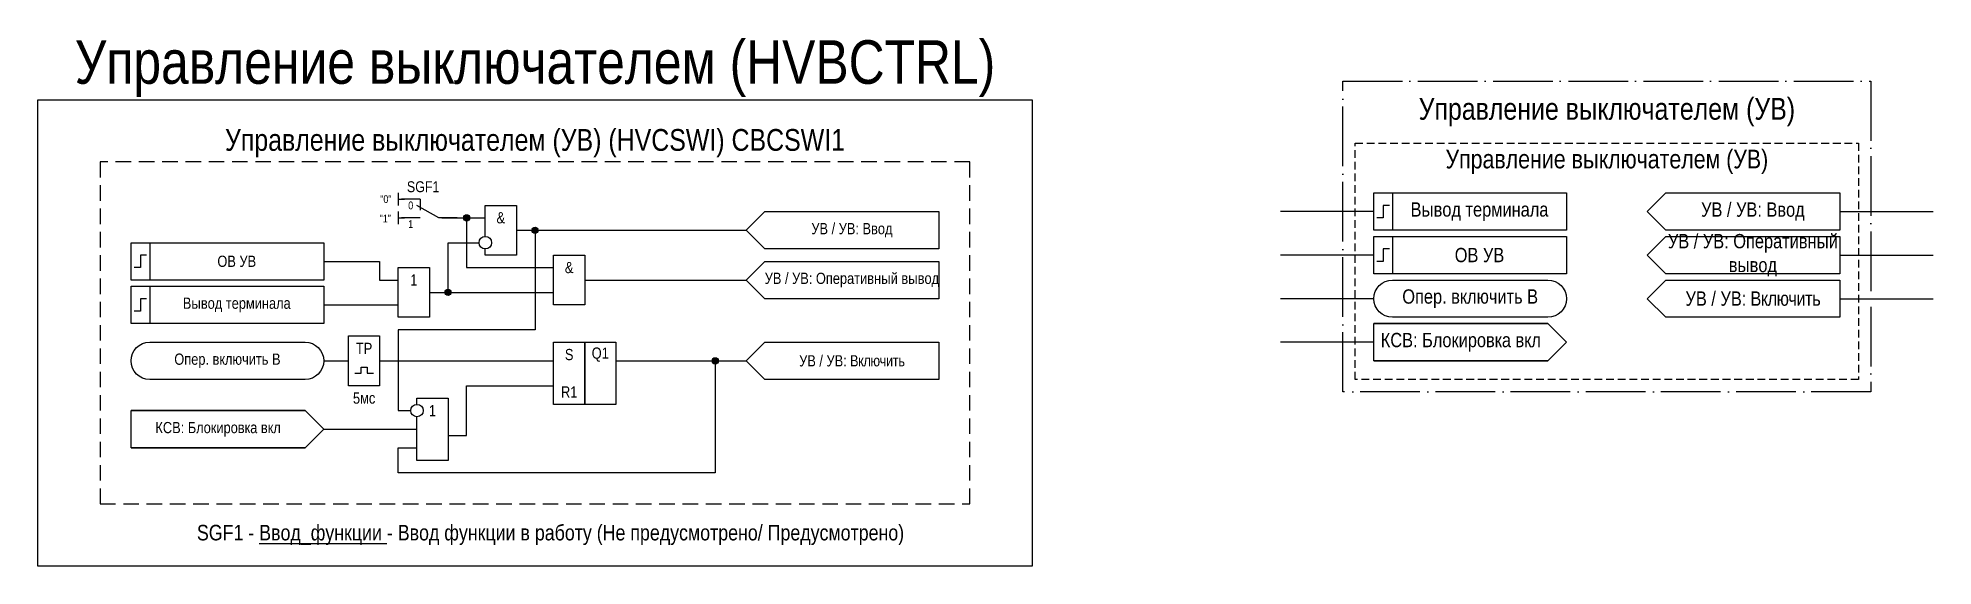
# Model space of a CAD drawing. Header units: millimetres. Extents: x 0 to 305, y 0 to 85.
import ezdxf
from ezdxf.enums import TextEntityAlignment as Align

# ---------------------------------------------------------------- set-up
doc = ezdxf.new("R2010")
doc.units = ezdxf.units.MM
doc.linetypes.add('ACAD_ISO04W100', pattern=[30, 24, -3, 0, -3])
doc.linetypes.add('штриховая2', pattern=[0.375, 0.25, -0.125])
doc.layers.add('TEXT', color=7, linetype='Continuous', lineweight=25)
doc.layers.add('Основная', color=7, linetype='Continuous')
doc.styles.add('2.5_Gost_RD', font='ARIALN.TTF', dxfattribs={"height": 2.5})
doc.styles.add('3.5_Gost_RD', font='ARIALN.TTF', dxfattribs={"height": 3.5})
doc.styles.add('Вывод', font='ARIALN.TTF', dxfattribs={"height": 2.5})
doc.styles.add('Компонент', font='ARIALN.TTF', dxfattribs={"height": 3.5})

# ---------------------------------------------------------------- blocks, each defined once
blk = doc.blocks.new('Точка')
at = {"ltscale": 100}
h = blk.add_hatch(color=256, dxfattribs=at)
h.dxf.hatch_style = 1
edge = h.paths.add_edge_path()
edge.add_arc((0, 0), 0.5, 0, 360)
blk.add_circle((0, 0), 0.5, dxfattribs=at)
blk = doc.blocks.new('*U78')
at = {"layer": 'Основная', "color": 0}
blk.add_line((0, 0), (7, 4), dxfattribs=at)
at = {"layer": 'Основная', "ltscale": 0.35}
blk.add_line((6, 6), (6, 2.5), dxfattribs=at)
blk = doc.blocks.new('*U80')
at = {"layer": 'Основная', "color": 0}
for p, q in [((-3, 6), (-9, 6)), ((-3, 0), (-9, 0)), ((9, 0), (3, 0))]:
    blk.add_line(p, q, dxfattribs=at)
at = {"layer": 'Основная', "ltscale": 0.25, "xscale": -1}
blk.add_blockref('*U78', (3, 0), dxfattribs=at)
at = {"layer": 'Основная'}
for tag, height, style, p in [('В1', 2.5, 'Вывод', (-14, 6)), ('ОУ', 3.5, 'Компонент', (-2, 10)), ('В2', 2.5, 'Вывод', (-6, 4)), ('В3', 2.5, 'Вывод', (-6, -2))]:
    blk.add_attdef(tag, text='', height=height, dxfattribs=dict(at, style=style)).set_placement(p, align=Align.MIDDLE_CENTER)

msp = doc.modelspace()

# ---------------------------------------------------------------- linework, layer by layer
at = {"ltscale": 100}
for p, q in [((58, 60), (58, 58)), ((58, 59), (59, 59)), ((58, 57), (58, 55)), ((58, 56), (59, 56)), ((215, 57), (200, 57)), ((290, 57), (305, 57)), ((215, 50), (200, 50)), ((290, 50), (305, 50)), ((215, 43), (200, 43)), ((290, 43), (305, 43)), ((215, 36), (200, 36))]:
    msp.add_line(p, q, dxfattribs=at)
at = {"color": 251, "linetype": 'ACAD_ISO04W100', "lineweight": 30, "ltscale": 0.4, "true_color": 0x58595b}
msp.add_lwpolyline([(210, 78), (295, 78), (295, 28), (210, 28)], close=True, dxfattribs=at)
at = {"color": 3, "ltscale": 100}
msp.add_lwpolyline([(0, 75), (160, 75), (160, 0), (0, 0)], close=True, dxfattribs=at)
at = {"linetype": 'штриховая2', "ltscale": 5}
msp.add_lwpolyline([(212, 68), (293, 68), (293, 30), (212, 30)], close=True, dxfattribs=at)
at = {"linetype": 'штриховая2', "ltscale": 10}
msp.add_lwpolyline([(150, 65), (10, 65), (10, 10), (150, 10)], close=True, dxfattribs=at)
at = {"ltscale": 100}
for points in [[(72, 53), (72, 58), (77, 58), (77, 50), (72, 50), (72, 51)], [(65, 56), (72, 56)], [(65, 56), (69, 56), (69, 48), (83, 48)], [(77, 54), (80, 54), (80, 38), (58, 38), (58, 25), (60, 25)], [(63, 44), (66, 44), (66, 52), (71, 52)], [(77, 54), (114, 54)], [(46, 49), (55, 49), (55, 46), (58, 46)], [(88, 46), (114, 46)], [(259, 43), (262, 46), (290, 46), (290, 40), (262, 40), (259, 43)], [(63, 44), (83, 44)], [(46, 42), (58, 42)], [(215, 33), (243, 33), (246, 36), (243, 39), (215, 39), (243, 39), (246, 36), (243, 33), (215, 33), (215, 39)], [(46, 33), (50, 33)], [(51, 31), (52, 31), (52, 32), (53, 32), (53, 31), (54, 31)], [(55, 33), (83, 33)], [(106, 33), (109, 33), (109, 15), (58, 15), (58, 19), (61, 19)], [(93, 33), (107, 33)], [(106, 33), (114, 33)], [(66, 21), (69, 21), (69, 29), (69, 29), (69, 29), (83, 29)], [(61, 26), (61, 27), (66, 27), (66, 17), (61, 17), (61, 24)], [(46, 22), (61, 22)]]:
    msp.add_lwpolyline(points, dxfattribs=at)
for points in [[(215, 60), (218, 60), (218, 54), (215, 54)], [(215, 60), (246, 60), (246, 54), (215, 54)], [(290, 60), (290, 54), (262, 54), (259, 57), (262, 60)], [(15, 52), (18, 52), (18, 46), (15, 46)], [(215, 53), (246, 53), (246, 47), (215, 47)], [(215, 53), (218, 53), (218, 47), (215, 47)], [(290, 53), (290, 47), (262, 47), (259, 50), (262, 53)], [(83, 50), (88, 50), (88, 42), (83, 42)], [(58, 48), (63, 48), (63, 40), (58, 40)], [(15, 45), (18, 45), (18, 39), (15, 39)], [(50, 37), (55, 37), (55, 29), (50, 29)], [(83, 36), (88, 36), (88, 26), (83, 26)], [(88, 36), (93, 36), (93, 26), (88, 26)]]:
    msp.add_lwpolyline(points, close=True, dxfattribs=at)
at = {"lineweight": 30, "ltscale": 100}
for points in [[(217.5, 58), (216.5, 58), (216.5, 56), (215.5, 56)], [(17.5, 50), (16.5, 50), (16.5, 48), (15.5, 48)], [(217.5, 51), (216.5, 51), (216.5, 49), (215.5, 49)], [(17.5, 43), (16.5, 43), (16.5, 41), (15.5, 41)]]:
    msp.add_lwpolyline(points, dxfattribs=at)
at = {"color": 0, "ltscale": 100}
for points in [[(114, 54), (117, 57), (145, 57), (145, 51), (117, 51), (114, 54)], [(114, 46), (117, 49), (145, 49), (145, 43), (117, 43), (114, 46)], [(145, 30), (117, 30), (114, 33), (117, 36), (145, 36), (145, 30), (117, 30), (114, 33), (117, 36), (145, 36)], [(15, 19), (43, 19), (46, 22), (43, 25), (15, 25), (43, 25), (46, 22), (43, 19), (15, 19), (15, 25)]]:
    msp.add_lwpolyline(points, dxfattribs=at)
for points in [[(15, 52), (46, 52), (46, 46), (15, 46)], [(15, 45), (46, 45), (46, 39), (15, 39)]]:
    msp.add_lwpolyline(points, close=True, dxfattribs=at)
at = {"ltscale": 100}
msp.add_lwpolyline([(218, 40, -1), (218, 46), (243, 46, -1), (243, 40)], format="xyb", close=True, dxfattribs=at)
at = {"color": 0, "ltscale": 100}
msp.add_lwpolyline([(18, 30, -1), (18, 36), (43, 36, -1), (43, 30)], format="xyb", close=True, dxfattribs=at)
for centre in [(72, 52), (61, 25)]:
    msp.add_circle(centre, 1)

# ---------------------------------------------------------------- block references
at = {"ltscale": 100}
for p in [(69, 56), (80, 54), (66, 44)]:
    msp.add_blockref('Точка', p, dxfattribs=at)
at = {"color": 1, "ltscale": 100}
msp.add_blockref('Точка', (109, 33), dxfattribs=at)
at = {"layer": 'Основная', "ltscale": 0.25, "xscale": 0.5, "yscale": 0.5, "zscale": 0.5}
msp.add_blockref('*U80', (63, 56), dxfattribs=at).add_auto_attribs({'ОУ': 'SGF1', 'В1': '"0"', 'В2': '0', 'В3': '1'})

# ---------------------------------------------------------------- texts
at = {"color": 30, "ltscale": 100, "attachment_point": 5, "style": '3.5_Gost_RD'}
for s, insert, char_height, width in [('{\\C3;Управление выключателем (HVBCTRL)}', (80, 80), 7, 160), ('Управление выключателем (УВ) (HVCSWI) {\\C6;CBCSWI1}', (80, 68), 3.5, 140), ('SGF1 - {\\LВвод_функции} - Ввод функции в работу (Не предусмотрено/ Предусмотрено)', (82.5, 5), 2.5, 135)]:
    msp.add_mtext(s, dxfattribs=dict(at, insert=insert, char_height=char_height, width=width))
at = {"color": 30, "ltscale": 100, "true_color": 0xef8637, "width": 85, "attachment_point": 5, "style": '3.5_Gost_RD'}
for insert, char_height in [((252.5, 73), 3.5), ((252.5, 65), 3)]:
    msp.add_mtext('Управление выключателем (УВ)', dxfattribs=dict(at, insert=insert, char_height=char_height))
at = {"ltscale": 100, "attachment_point": 5, "style": '2.5_Gost_RD'}
for s, insert, char_height, width in [('УВ / УВ: Ввод', (276, 57), 2.3, 28), ('&', (74.5, 56), 1.8, 5), ('УВ / УВ: Оперативный вывод', (276, 50), 2.3, 28), ('&', (85.5, 48), 1.8, 5), ('1', (60.5, 46), 1.8, 5), ('Опер. включить В', (230.5, 43), 2.3, 31), ('TP', (52.5, 35), 1.8, 5), ('S', (85.5, 34), 1.8, 5), ('Q1', (90.5, 34), 1.8, 5), ('5мс', (52.5, 27), 1.8, 5), ('R1', (85.5, 28), 1.8, 5), ('1', (63.5, 25), 1.8, 5)]:
    msp.add_mtext(s, dxfattribs=dict(at, insert=insert, char_height=char_height, width=width))
at = {"ltscale": 100, "insert": (55, 56.5), "char_height": 1.25, "attachment_point": 1, "style": '3.5_Gost_RD'}
msp.add_mtext_dynamic_manual_height_columns('"1"', width=2, gutter_width=17.5, heights=[0], dxfattribs=at)
at = {"color": 0, "ltscale": 100, "char_height": 1.8, "width": 28, "attachment_point": 5, "style": '2.5_Gost_RD'}
for s, insert in [('УВ / УВ: Ввод', (131, 54)), ('{\\C256;ОВ УВ}', (32, 49)), ('УВ / УВ: Оперативный вывод', (131, 46)), ('{\\C256;Вывод терминала}', (32, 42)), ('Опер. включить В', (30.5, 33)), ('УВ / УВ{\\T0.95;: Включить}', (131, 33)), ('{\\C256;КСВ: Блокировка вкл}', (29, 22))]:
    msp.add_mtext(s, dxfattribs=dict(at, insert=insert))
at = {"layer": 'TEXT', "color": 0, "ltscale": 100, "char_height": 2.3, "width": 28, "attachment_point": 5, "style": '2.5_Gost_RD'}
for s, insert in [('{\\C256;Вывод терминала}', (232, 57)), ('{\\C256;ОВ УВ}', (232, 50)), ('{\\C256;УВ / УВ\\T0.95;: Включить}', (276, 43)), ('{\\C256;КСВ: Блокировка вкл}', (229, 36))]:
    msp.add_mtext(s, dxfattribs=dict(at, insert=insert))

doc.saveas('drawing.dxf')
